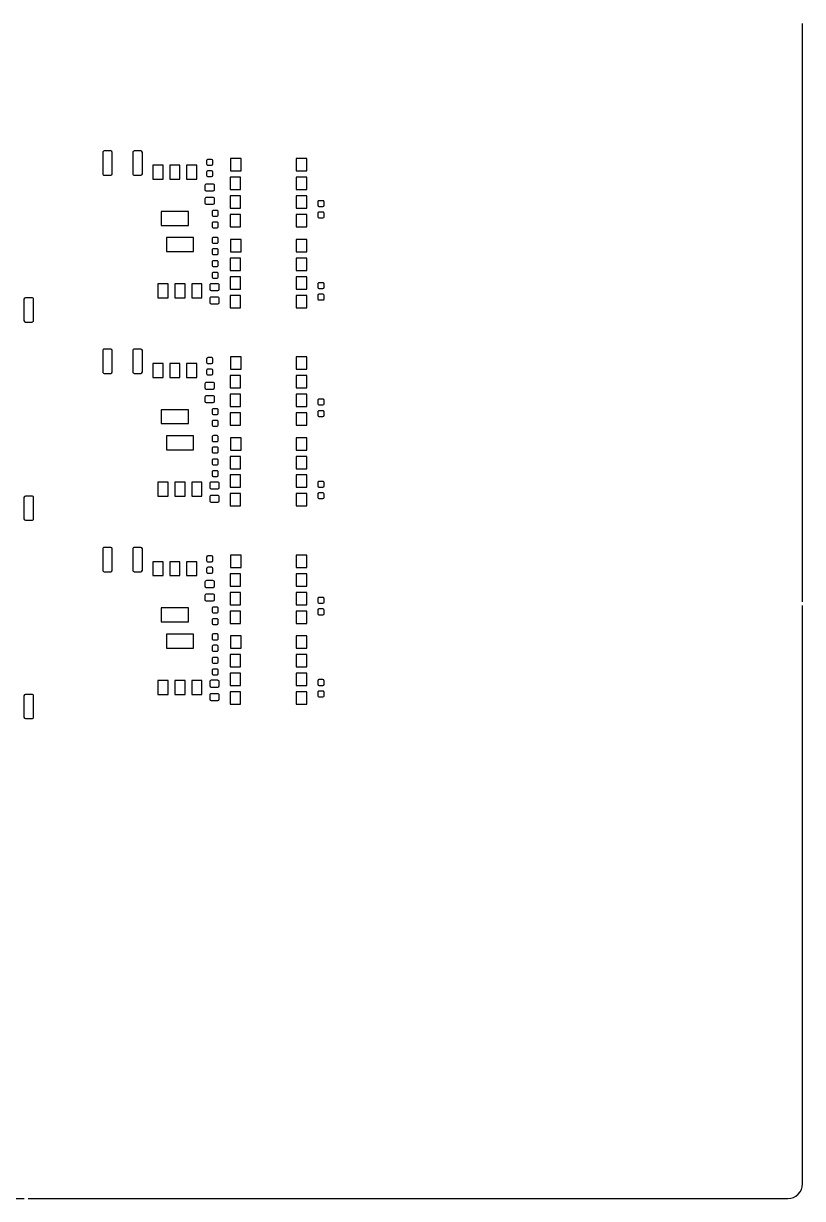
# Model space of a CAD drawing. Extents: x -210 to 210, y -160 to 160.
# Drawn here: x 103.9 to 210, y -160 to 0 of the extents above; entities that cross this region are included whole.
import ezdxf

# ---------------------------------------------------------------- set-up
doc = ezdxf.new("R2010")
doc.units = 0
doc.header["$MEASUREMENT"] = 0
doc.layers.get('0').update_dxf_attribs({"linetype": 'CONTINUOUS'})

msp = doc.modelspace()

# ---------------------------------------------------------------- linework, layer by layer
for points in [[(210.001016, -78.750498), (210.001016, 0)], [(133.515, -18.4), (132.09499, -18.4), (132.09499, -18.4), (132.09499, -20.08), (132.09499, -20.08), (133.515, -20.08), (133.515, -20.08), (133.515, -18.4)], [(142.465, -18.4), (141.045, -18.4), (141.045, -18.4), (141.045, -20.08), (141.045, -20.08), (142.465, -20.08), (142.465, -20.08), (142.465, -18.4)], [(122.9, -19.287999), (121.5, -19.287999), (121.5, -19.287999), (121.5, -21.188), (121.5, -21.188), (122.9, -21.188), (122.9, -21.188), (122.9, -19.287999)], [(125.2, -19.287999), (123.8, -19.287999), (123.8, -19.287999), (123.8, -21.188), (123.8, -21.188), (125.2, -21.188), (125.2, -21.188), (125.2, -19.287999)], [(127.5, -19.287999), (126.1, -19.287999), (126.1, -19.287999), (126.1, -21.188), (126.1, -21.188), (127.5, -21.188), (127.5, -21.188), (127.5, -19.287999)], [(133.45499, -20.94), (132.035, -20.94), (132.035, -20.94), (132.035, -22.62), (132.035, -22.62), (133.45499, -22.62), (133.45499, -22.62), (133.45499, -20.94)], [(142.465, -20.94), (141.045, -20.94), (141.045, -20.94), (141.045, -22.62), (141.045, -22.62), (142.465, -22.62), (142.465, -22.62), (142.465, -20.94)], [(133.45499, -23.48), (132.035, -23.48), (132.035, -23.48), (132.035, -25.16), (132.035, -25.16), (133.45499, -25.16), (133.45499, -25.16), (133.45499, -23.48)], [(142.465, -23.48), (141.045, -23.48), (141.045, -23.48), (141.045, -25.16), (141.045, -25.16), (142.465, -25.16), (142.465, -25.16), (142.465, -23.48)], [(126.35, -25.588), (122.65, -25.588), (122.65, -25.588), (122.65, -27.488), (122.65, -27.488), (126.35, -27.488), (126.35, -27.488), (126.35, -25.588)], [(133.45499, -26.02), (132.035, -26.02), (132.035, -26.02), (132.035, -27.7), (132.035, -27.7), (133.45499, -27.7), (133.45499, -27.7), (133.45499, -26.02)], [(142.465, -26.02), (141.045, -26.02), (141.045, -26.02), (141.045, -27.7), (141.045, -27.7), (142.465, -27.7), (142.465, -27.7), (142.465, -26.02)], [(127.05, -29.15), (123.35, -29.15), (123.35, -29.15), (123.35, -31.05), (123.35, -31.05), (127.05, -31.05), (127.05, -31.05), (127.05, -29.15)], [(133.515, -29.4), (132.09499, -29.4), (132.09499, -29.4), (132.09499, -31.08), (132.09499, -31.08), (133.515, -31.08), (133.515, -31.08), (133.515, -29.4)], [(142.465, -29.4), (141.045, -29.4), (141.045, -29.4), (141.045, -31.08), (141.045, -31.08), (142.465, -31.08), (142.465, -31.08), (142.465, -29.4)], [(133.45499, -31.939998), (132.035, -31.939998), (132.035, -31.939998), (132.035, -33.62), (132.035, -33.62), (133.45499, -33.62), (133.45499, -33.62), (133.45499, -31.939998)], [(142.465, -31.939998), (141.045, -31.939998), (141.045, -31.939998), (141.045, -33.62), (141.045, -33.62), (142.465, -33.62), (142.465, -33.62), (142.465, -31.939998)], [(133.45499, -34.479998), (132.035, -34.479998), (132.035, -34.479998), (132.035, -36.16), (132.035, -36.16), (133.45499, -36.16), (133.45499, -36.16), (133.45499, -34.479998)], [(142.465, -34.479998), (141.045, -34.479998), (141.045, -34.479998), (141.045, -36.16), (141.045, -36.16), (142.465, -36.16), (142.465, -36.16), (142.465, -34.479998)], [(123.6, -35.45), (122.2, -35.45), (122.2, -35.45), (122.2, -37.35), (122.2, -37.35), (123.6, -37.35), (123.6, -37.35), (123.6, -35.45)], [(125.9, -35.45), (124.5, -35.45), (124.5, -35.45), (124.5, -37.35), (124.5, -37.35), (125.9, -37.35), (125.9, -37.35), (125.9, -35.45)], [(128.19999, -35.45), (126.8, -35.45), (126.8, -35.45), (126.8, -37.35), (126.8, -37.35), (128.19999, -37.35), (128.19999, -37.35), (128.19999, -35.45)], [(133.45499, -37.020002), (132.035, -37.020002), (132.035, -37.020002), (132.035, -38.7), (132.035, -38.7), (133.45499, -38.7), (133.45499, -38.7), (133.45499, -37.020002)], [(142.465, -37.020002), (141.045, -37.020002), (141.045, -37.020002), (141.045, -38.7), (141.045, -38.7), (142.465, -38.7), (142.465, -38.7), (142.465, -37.020002)], [(122.9, -46.287002), (121.5, -46.287002), (121.5, -46.287002), (121.5, -48.186997), (121.5, -48.186997), (122.9, -48.186997), (122.9, -48.186997), (122.9, -46.287002)], [(125.2, -46.287002), (123.8, -46.287002), (123.8, -46.287002), (123.8, -48.186997), (123.8, -48.186997), (125.2, -48.186997), (125.2, -48.186997), (125.2, -46.287002)], [(127.5, -46.287002), (126.1, -46.287002), (126.1, -46.287002), (126.1, -48.186997), (126.1, -48.186997), (127.5, -48.186997), (127.5, -48.186997), (127.5, -46.287002)], [(133.515, -45.4), (132.09499, -45.4), (132.09499, -45.4), (132.09499, -47.08), (132.09499, -47.08), (133.515, -47.08), (133.515, -47.08), (133.515, -45.4)], [(142.465, -45.4), (141.045, -45.4), (141.045, -45.4), (141.045, -47.08), (141.045, -47.08), (142.465, -47.08), (142.465, -47.08), (142.465, -45.4)], [(133.45499, -47.94), (132.035, -47.94), (132.035, -47.94), (132.035, -49.62), (132.035, -49.62), (133.45499, -49.62), (133.45499, -49.62), (133.45499, -47.94)], [(142.465, -47.94), (141.045, -47.94), (141.045, -47.94), (141.045, -49.62), (141.045, -49.62), (142.465, -49.62), (142.465, -49.62), (142.465, -47.94)], [(133.45499, -50.48), (132.035, -50.48), (132.035, -50.48), (132.035, -52.16), (132.035, -52.16), (133.45499, -52.16), (133.45499, -52.16), (133.45499, -50.48)], [(142.465, -50.48), (141.045, -50.48), (141.045, -50.48), (141.045, -52.16), (141.045, -52.16), (142.465, -52.16), (142.465, -52.16), (142.465, -50.48)], [(126.35, -52.586997), (122.65, -52.586997), (122.65, -52.586997), (122.65, -54.487002), (122.65, -54.487002), (126.35, -54.487002), (126.35, -54.487002), (126.35, -52.586997)], [(133.45499, -53.02), (132.035, -53.02), (132.035, -53.02), (132.035, -54.7), (132.035, -54.7), (133.45499, -54.7), (133.45499, -54.7), (133.45499, -53.02)], [(142.465, -53.02), (141.045, -53.02), (141.045, -53.02), (141.045, -54.7), (141.045, -54.7), (142.465, -54.7), (142.465, -54.7), (142.465, -53.02)], [(127.05, -56.15), (123.35, -56.15), (123.35, -56.15), (123.35, -58.05), (123.35, -58.05), (127.05, -58.05), (127.05, -58.05), (127.05, -56.15)], [(133.515, -56.4), (132.09499, -56.4), (132.09499, -56.4), (132.09499, -58.08), (132.09499, -58.08), (133.515, -58.08), (133.515, -58.08), (133.515, -56.4)], [(142.465, -56.4), (141.045, -56.4), (141.045, -56.4), (141.045, -58.08), (141.045, -58.08), (142.465, -58.08), (142.465, -58.08), (142.465, -56.4)], [(133.45499, -58.94), (132.035, -58.94), (132.035, -58.94), (132.035, -60.62), (132.035, -60.62), (133.45499, -60.62), (133.45499, -60.62), (133.45499, -58.94)], [(142.465, -58.94), (141.045, -58.94), (141.045, -58.94), (141.045, -60.62), (141.045, -60.62), (142.465, -60.62), (142.465, -60.62), (142.465, -58.94)], [(133.45499, -61.48), (132.035, -61.48), (132.035, -61.48), (132.035, -63.16), (132.035, -63.16), (133.45499, -63.16), (133.45499, -63.16), (133.45499, -61.48)], [(142.465, -61.48), (141.045, -61.48), (141.045, -61.48), (141.045, -63.16), (141.045, -63.16), (142.465, -63.16), (142.465, -63.16), (142.465, -61.48)], [(123.6, -62.45), (122.2, -62.45), (122.2, -62.45), (122.2, -64.35), (122.2, -64.35), (123.6, -64.35), (123.6, -64.35), (123.6, -62.45)], [(125.9, -62.45), (124.5, -62.45), (124.5, -62.45), (124.5, -64.35), (124.5, -64.35), (125.9, -64.35), (125.9, -64.35), (125.9, -62.45)], [(128.19999, -62.45), (126.8, -62.45), (126.8, -62.45), (126.8, -64.35), (126.8, -64.35), (128.19999, -64.35), (128.19999, -64.35), (128.19999, -62.45)], [(133.45499, -64.02), (132.035, -64.02), (132.035, -64.02), (132.035, -65.7), (132.035, -65.7), (133.45499, -65.7), (133.45499, -65.7), (133.45499, -64.02)], [(142.465, -64.02), (141.045, -64.02), (141.045, -64.02), (141.045, -65.7), (141.045, -65.7), (142.465, -65.7), (142.465, -65.7), (142.465, -64.02)], [(122.9, -73.288003), (121.5, -73.288003), (121.5, -73.288003), (121.5, -75.188003), (121.5, -75.188003), (122.9, -75.188003), (122.9, -75.188003), (122.9, -73.288003)], [(125.2, -73.288003), (123.8, -73.288003), (123.8, -73.288003), (123.8, -75.188003), (123.8, -75.188003), (125.2, -75.188003), (125.2, -75.188003), (125.2, -73.288003)], [(127.5, -73.288003), (126.1, -73.288003), (126.1, -73.288003), (126.1, -75.188003), (126.1, -75.188003), (127.5, -75.188003), (127.5, -75.188003), (127.5, -73.288003)], [(133.515, -72.399995), (132.09499, -72.399995), (132.09499, -72.399995), (132.09499, -74.08), (132.09499, -74.08), (133.515, -74.08), (133.515, -74.08), (133.515, -72.399995)], [(142.465, -72.399995), (141.045, -72.399995), (141.045, -72.399995), (141.045, -74.08), (141.045, -74.08), (142.465, -74.08), (142.465, -74.08), (142.465, -72.399995)], [(133.45499, -74.940005), (132.035, -74.940005), (132.035, -74.940005), (132.035, -76.62), (132.035, -76.62), (133.45499, -76.62), (133.45499, -76.62), (133.45499, -74.940005)], [(142.465, -74.940005), (141.045, -74.940005), (141.045, -74.940005), (141.045, -76.62), (141.045, -76.62), (142.465, -76.62), (142.465, -76.62), (142.465, -74.940005)], [(133.45499, -77.480005), (132.035, -77.480005), (132.035, -77.480005), (132.035, -79.159995), (132.035, -79.159995), (133.45499, -79.159995), (133.45499, -79.159995), (133.45499, -77.480005)], [(142.465, -77.480005), (141.045, -77.480005), (141.045, -77.480005), (141.045, -79.159995), (141.045, -79.159995), (142.465, -79.159995), (142.465, -79.159995), (142.465, -77.480005)], [(126.35, -79.588003), (122.65, -79.588003), (122.65, -79.588003), (122.65, -81.487998), (122.65, -81.487998), (126.35, -81.487998), (126.35, -81.487998), (126.35, -79.588003)], [(133.45499, -80.020005), (132.035, -80.020005), (132.035, -80.020005), (132.035, -81.699995), (132.035, -81.699995), (133.45499, -81.699995), (133.45499, -81.699995), (133.45499, -80.020005)], [(142.465, -80.020005), (141.045, -80.020005), (141.045, -80.020005), (141.045, -81.699995), (141.045, -81.699995), (142.465, -81.699995), (142.465, -81.699995), (142.465, -80.020005)], [(127.05, -83.15), (123.35, -83.15), (123.35, -83.15), (123.35, -85.05), (123.35, -85.05), (127.05, -85.05), (127.05, -85.05), (127.05, -83.15)], [(133.515, -83.4), (132.09499, -83.4), (132.09499, -83.4), (132.09499, -85.08), (132.09499, -85.08), (133.515, -85.08), (133.515, -85.08), (133.515, -83.4)], [(142.465, -83.4), (141.045, -83.4), (141.045, -83.4), (141.045, -85.08), (141.045, -85.08), (142.465, -85.08), (142.465, -85.08), (142.465, -83.4)], [(133.45499, -85.94), (132.035, -85.94), (132.035, -85.94), (132.035, -87.62), (132.035, -87.62), (133.45499, -87.62), (133.45499, -87.62), (133.45499, -85.94)], [(142.465, -85.94), (141.045, -85.94), (141.045, -85.94), (141.045, -87.62), (141.045, -87.62), (142.465, -87.62), (142.465, -87.62), (142.465, -85.94)], [(123.6, -89.45), (122.2, -89.45), (122.2, -89.45), (122.2, -91.35), (122.2, -91.35), (123.6, -91.35), (123.6, -91.35), (123.6, -89.45)], [(125.9, -89.45), (124.5, -89.45), (124.5, -89.45), (124.5, -91.35), (124.5, -91.35), (125.9, -91.35), (125.9, -91.35), (125.9, -89.45)], [(128.19999, -89.45), (126.8, -89.45), (126.8, -89.45), (126.8, -91.35), (126.8, -91.35), (128.19999, -91.35), (128.19999, -91.35), (128.19999, -89.45)], [(133.45499, -88.48), (132.035, -88.48), (132.035, -88.48), (132.035, -90.16), (132.035, -90.16), (133.45499, -90.16), (133.45499, -90.16), (133.45499, -88.48)], [(142.465, -88.48), (141.045, -88.48), (141.045, -88.48), (141.045, -90.16), (141.045, -90.16), (142.465, -90.16), (142.465, -90.16), (142.465, -88.48)], [(133.45499, -91.02), (132.035, -91.02), (132.035, -91.02), (132.035, -92.7), (132.035, -92.7), (133.45499, -92.7), (133.45499, -92.7), (133.45499, -91.02)], [(142.465, -91.02), (141.045, -91.02), (141.045, -91.02), (141.045, -92.7), (141.045, -92.7), (142.465, -92.7), (142.465, -92.7), (142.465, -91.02)], [(0.4999, -160.000996), (104.0004, -160.000996)]]:
    msp.add_lwpolyline(points)
for points in [[(115.975, -17.549999, 0.413475), (115.775, -17.35), (115.775, -17.35), (114.873994, -17.35), (114.873994, -17.35, 0.414937), (114.674004, -17.549999), (114.674004, -17.549999), (114.674004, -20.45), (114.674004, -20.45, 0.414937), (114.873994, -20.65), (114.873994, -20.65), (115.775, -20.65), (115.775, -20.65, 0.413476), (115.975, -20.45), (115.975, -20.45), (115.975, -17.549999)], [(120.075, -17.549999, 0.413489), (119.875, -17.35), (119.875, -17.35), (118.974004, -17.35), (118.974004, -17.35, 0.414951), (118.773994, -17.549999), (118.773994, -17.549999), (118.773994, -20.45), (118.773994, -20.45, 0.414951), (118.974004, -20.65), (118.974004, -20.65), (119.875, -20.65), (119.875, -20.65, 0.413491), (120.075, -20.45), (120.075, -20.45), (120.075, -17.549999)], [(129.675, -18.675, 0.414062), (129.5, -18.5), (129.5, -18.5), (128.99999, -18.5), (128.99999, -18.5, 0.414365), (128.82499, -18.675), (128.82499, -18.675), (128.82499, -19.125), (128.82499, -19.125, 0.414363), (128.99999, -19.300001), (128.99999, -19.300001), (129.5, -19.300001), (129.5, -19.300001, 0.414064), (129.675, -19.125), (129.675, -19.125), (129.675, -18.675)], [(129.675, -20.225, 0.414064), (129.5, -20.05), (129.5, -20.05), (128.99999, -20.05), (128.99999, -20.05, 0.414363), (128.82499, -20.225), (128.82499, -20.225), (128.82499, -20.675), (128.82499, -20.675, 0.414365), (128.99999, -20.85), (128.99999, -20.85), (129.5, -20.85), (129.5, -20.85, 0.414062), (129.675, -20.675), (129.675, -20.675), (129.675, -20.225)], [(129.89999, -22.062, 0.414776), (129.70001, -21.862), (129.70001, -21.862), (128.8, -21.862), (128.8, -21.862, 0.414937), (128.6, -22.062), (128.6, -22.062), (128.6, -22.587), (128.6, -22.587, 0.393119), (128.785996, -22.786001), (128.785996, -22.786001), (128.8, -22.787), (128.8, -22.787), (129.70001, -22.787), (129.70001, -22.787), (129.713994, -22.786001), (129.713994, -22.786001, 0.392969), (129.89999, -22.587), (129.89999, -22.587), (129.89999, -22.062)], [(129.89999, -23.888, 0.414779), (129.70001, -23.688), (129.70001, -23.688), (128.8, -23.688), (128.8, -23.688, 0.41494), (128.6, -23.888), (128.6, -23.888), (128.6, -24.413), (128.6, -24.413, 0.393118), (128.785996, -24.612), (128.785996, -24.612), (128.8, -24.613), (128.8, -24.613), (129.70001, -24.613), (129.70001, -24.613), (129.713994, -24.612), (129.713994, -24.612, 0.392965), (129.89999, -24.413), (129.89999, -24.413), (129.89999, -23.888)], [(130.42501, -25.625, 0.415198), (130.275, -25.475), (130.275, -25.475), (129.72499, -25.475), (129.72499, -25.475, 0.415159), (129.575, -25.625), (129.575, -25.625), (129.575, -26.1), (129.575, -26.1, 0.413229), (129.72499, -26.25), (129.72499, -26.25), (130.275, -26.25), (130.275, -26.25, 0.413229), (130.42501, -26.1), (130.42501, -26.1), (130.42501, -25.625)], [(144.825, -24.275, 0.415202), (144.675, -24.125), (144.675, -24.125), (144.125, -24.125), (144.125, -24.125, 0.415202), (143.975, -24.275), (143.975, -24.275), (143.975, -24.75), (143.975, -24.75, 0.413234), (144.125, -24.9), (144.125, -24.9), (144.675, -24.9), (144.675, -24.9, 0.413234), (144.825, -24.75), (144.825, -24.75), (144.825, -24.275)], [(130.42501, -27.2, 0.415198), (130.275, -27.05), (130.275, -27.05), (129.72499, -27.05), (129.72499, -27.05, 0.415159), (129.575, -27.2), (129.575, -27.2), (129.575, -27.675), (129.575, -27.675, 0.413229), (129.72499, -27.825), (129.72499, -27.825), (130.275, -27.825), (130.275, -27.825, 0.413229), (130.42501, -27.675), (130.42501, -27.675), (130.42501, -27.2)], [(144.825, -25.85, 0.415198), (144.675, -25.7), (144.675, -25.7), (144.125, -25.7), (144.125, -25.7, 0.415198), (143.975, -25.85), (143.975, -25.85), (143.975, -26.325), (143.975, -26.325, 0.413234), (144.125, -26.475), (144.125, -26.475), (144.675, -26.475), (144.675, -26.475, 0.413234), (144.825, -26.325), (144.825, -26.325), (144.825, -25.85)], [(130.42501, -29.3, 0.414214), (130.25001, -29.125), (130.25001, -29.125), (129.75, -29.125), (129.75, -29.125, 0.414214), (129.575, -29.3), (129.575, -29.3), (129.575, -29.75), (129.575, -29.75, 0.414214), (129.75, -29.925), (129.75, -29.925), (130.25001, -29.925), (130.25001, -29.925, 0.414214), (130.42501, -29.75), (130.42501, -29.75), (130.42501, -29.3)], [(130.42501, -30.85, 0.414214), (130.25001, -30.675), (130.25001, -30.675), (129.75, -30.675), (129.75, -30.675, 0.414214), (129.575, -30.85), (129.575, -30.85), (129.575, -31.3), (129.575, -31.3, 0.414214), (129.75, -31.475), (129.75, -31.475), (130.25001, -31.475), (130.25001, -31.475, 0.414214), (130.42501, -31.3), (130.42501, -31.3), (130.42501, -30.85)], [(130.42501, -32.474998, 0.415198), (130.275, -32.325), (130.275, -32.325), (129.72499, -32.325), (129.72499, -32.325, 0.415159), (129.575, -32.474998), (129.575, -32.474998), (129.575, -32.95), (129.575, -32.95, 0.413229), (129.72499, -33.100002), (129.72499, -33.100002), (130.275, -33.100002), (130.275, -33.100002, 0.413229), (130.42501, -32.95), (130.42501, -32.95), (130.42501, -32.474998)], [(130.42501, -34.05, 0.415202), (130.275, -33.9), (130.275, -33.9), (129.72499, -33.9), (129.72499, -33.9, 0.415164), (129.575, -34.05), (129.575, -34.05), (129.575, -34.525), (129.575, -34.525, 0.413233), (129.72499, -34.674998), (129.72499, -34.674998), (130.275, -34.674998), (130.275, -34.674998, 0.413234), (130.42501, -34.525), (130.42501, -34.525), (130.42501, -34.05)], [(130.55, -35.638, 0.414951), (130.34999, -35.438), (130.34999, -35.438), (129.44999, -35.438), (129.44999, -35.438, 0.414923), (129.25001, -35.638), (129.25001, -35.638), (129.25001, -36.162998), (129.25001, -36.162998, 0.393136), (129.436006, -36.362), (129.436006, -36.362), (129.44999, -36.362998), (129.44999, -36.362998), (130.34999, -36.362998), (130.34999, -36.362998), (130.364004, -36.362), (130.364004, -36.362, 0.393122), (130.55, -36.162998), (130.55, -36.162998), (130.55, -35.638)], [(144.825, -35.45, 0.415198), (144.675, -35.300002), (144.675, -35.300002), (144.125, -35.300002), (144.125, -35.300002, 0.415198), (143.975, -35.45), (143.975, -35.45), (143.975, -35.925), (143.975, -35.925, 0.413234), (144.125, -36.075), (144.125, -36.075), (144.675, -36.075), (144.675, -36.075, 0.413234), (144.825, -35.925), (144.825, -35.925), (144.825, -35.45)], [(105.25, -37.549998, 0.414951), (105.05, -37.35), (105.05, -37.35), (104.148994, -37.35), (104.148994, -37.35, 0.413464), (103.949004, -37.549998), (103.949004, -37.549998), (103.949004, -40.45), (103.949004, -40.45, 0.413475), (104.148994, -40.65), (104.148994, -40.65), (105.05, -40.65), (105.05, -40.65, 0.414951), (105.25, -40.45), (105.25, -40.45), (105.25, -37.549998)], [(130.55, -37.462, 0.414951), (130.34999, -37.262), (130.34999, -37.262), (129.44999, -37.262), (129.44999, -37.262, 0.414923), (129.25001, -37.462), (129.25001, -37.462), (129.25001, -37.987002), (129.25001, -37.987002, 0.393129), (129.436006, -38.185999), (129.436006, -38.185999), (129.44999, -38.187002), (129.44999, -38.187002), (130.34999, -38.187002), (130.34999, -38.187002), (130.364004, -38.185999), (130.364004, -38.185999, 0.393115), (130.55, -37.987002), (130.55, -37.987002), (130.55, -37.462)], [(144.825, -37.025, 0.415198), (144.675, -36.874998), (144.675, -36.874998), (144.125, -36.874998), (144.125, -36.874998, 0.415198), (143.975, -37.025), (143.975, -37.025), (143.975, -37.500002), (143.975, -37.500002, 0.413224), (144.125, -37.65), (144.125, -37.65), (144.675, -37.65), (144.675, -37.65, 0.413224), (144.825, -37.500002), (144.825, -37.500002), (144.825, -37.025)], [(115.975, -44.55, 0.413478), (115.775, -44.35), (115.775, -44.35), (114.873994, -44.35), (114.873994, -44.35, 0.414944), (114.674004, -44.55), (114.674004, -44.55), (114.674004, -47.45), (114.674004, -47.45, 0.414937), (114.873994, -47.65), (114.873994, -47.65), (115.775, -47.65), (115.775, -47.65, 0.413478), (115.975, -47.45), (115.975, -47.45), (115.975, -44.55)], [(120.075, -44.55, 0.413492), (119.875, -44.35), (119.875, -44.35), (118.974004, -44.35), (118.974004, -44.35, 0.414958), (118.773994, -44.55), (118.773994, -44.55), (118.773994, -47.45), (118.773994, -47.45, 0.414951), (118.974004, -47.65), (118.974004, -47.65), (119.875, -47.65), (119.875, -47.65, 0.413492), (120.075, -47.45), (120.075, -47.45), (120.075, -44.55)], [(129.675, -45.675, 0.414067), (129.5, -45.5), (129.5, -45.5), (128.99999, -45.5), (128.99999, -45.5, 0.414361), (128.82499, -45.675), (128.82499, -45.675), (128.82499, -46.125), (128.82499, -46.125, 0.414361), (128.99999, -46.3), (128.99999, -46.3), (129.5, -46.3), (129.5, -46.3, 0.414067), (129.675, -46.125), (129.675, -46.125), (129.675, -45.675)], [(129.675, -47.225, 0.414067), (129.5, -47.05), (129.5, -47.05), (128.99999, -47.05), (128.99999, -47.05, 0.414361), (128.82499, -47.225), (128.82499, -47.225), (128.82499, -47.675), (128.82499, -47.675, 0.414361), (128.99999, -47.85), (128.99999, -47.85), (129.5, -47.85), (129.5, -47.85, 0.414067), (129.675, -47.675), (129.675, -47.675), (129.675, -47.225)], [(129.89999, -49.063003, 0.414786), (129.70001, -48.863003), (129.70001, -48.863003), (128.8, -48.863003), (128.8, -48.863003, 0.414944), (128.6, -49.063003), (128.6, -49.063003), (128.6, -49.587998), (128.6, -49.587998, 0.393122), (128.785996, -49.787002), (128.785996, -49.787002), (128.8, -49.787998), (128.8, -49.787998), (129.70001, -49.787998), (129.70001, -49.787998), (129.713994, -49.787002), (129.713994, -49.787002, 0.392966), (129.89999, -49.587998), (129.89999, -49.587998), (129.89999, -49.063003)], [(129.89999, -50.887002, 0.414786), (129.70001, -50.687002), (129.70001, -50.687002), (128.8, -50.687002), (128.8, -50.687002, 0.414944), (128.6, -50.887002), (128.6, -50.887002), (128.6, -51.412002), (128.6, -51.412002, 0.393115), (128.785996, -51.611001), (128.785996, -51.611001), (128.8, -51.612002), (128.8, -51.612002), (129.70001, -51.612002), (129.70001, -51.612002), (129.713994, -51.611001), (129.713994, -51.611001, 0.392965), (129.89999, -51.412002), (129.89999, -51.412002), (129.89999, -50.887002)], [(144.825, -51.3, 0.415198), (144.675, -51.15), (144.675, -51.15), (144.125, -51.15), (144.125, -51.15, 0.415198), (143.975, -51.3), (143.975, -51.3), (143.975, -51.775), (143.975, -51.775, 0.413234), (144.125, -51.925), (144.125, -51.925), (144.675, -51.925), (144.675, -51.925, 0.413234), (144.825, -51.775), (144.825, -51.775), (144.825, -51.3)], [(130.42501, -52.625, 0.415198), (130.275, -52.475), (130.275, -52.475), (129.72499, -52.475), (129.72499, -52.475, 0.415159), (129.575, -52.625), (129.575, -52.625), (129.575, -53.1), (129.575, -53.1, 0.413233), (129.72499, -53.25), (129.72499, -53.25), (130.275, -53.25), (130.275, -53.25, 0.413234), (130.42501, -53.1), (130.42501, -53.1), (130.42501, -52.625)], [(144.825, -52.875, 0.415198), (144.675, -52.725), (144.675, -52.725), (144.125, -52.725), (144.125, -52.725, 0.415198), (143.975, -52.875), (143.975, -52.875), (143.975, -53.35), (143.975, -53.35, 0.413224), (144.125, -53.5), (144.125, -53.5), (144.675, -53.5), (144.675, -53.5, 0.413224), (144.825, -53.35), (144.825, -53.35), (144.825, -52.875)], [(130.42501, -54.2, 0.415198), (130.275, -54.05), (130.275, -54.05), (129.72499, -54.05), (129.72499, -54.05, 0.415159), (129.575, -54.2), (129.575, -54.2), (129.575, -54.675), (129.575, -54.675, 0.413224), (129.72499, -54.825), (129.72499, -54.825), (130.275, -54.825), (130.275, -54.825, 0.413224), (130.42501, -54.675), (130.42501, -54.675), (130.42501, -54.2)], [(130.42501, -56.3, 0.414214), (130.25001, -56.125), (130.25001, -56.125), (129.75, -56.125), (129.75, -56.125, 0.414214), (129.575, -56.3), (129.575, -56.3), (129.575, -56.75), (129.575, -56.75, 0.414214), (129.75, -56.925), (129.75, -56.925), (130.25001, -56.925), (130.25001, -56.925, 0.414214), (130.42501, -56.75), (130.42501, -56.75), (130.42501, -56.3)], [(130.42501, -57.85, 0.414214), (130.25001, -57.675), (130.25001, -57.675), (129.75, -57.675), (129.75, -57.675, 0.414214), (129.575, -57.85), (129.575, -57.85), (129.575, -58.3), (129.575, -58.3, 0.414214), (129.75, -58.475), (129.75, -58.475), (130.25001, -58.475), (130.25001, -58.475, 0.414214), (130.42501, -58.3), (130.42501, -58.3), (130.42501, -57.85)], [(130.42501, -59.475, 0.415198), (130.275, -59.325), (130.275, -59.325), (129.72499, -59.325), (129.72499, -59.325, 0.415159), (129.575, -59.475), (129.575, -59.475), (129.575, -59.95), (129.575, -59.95, 0.413224), (129.72499, -60.1), (129.72499, -60.1), (130.275, -60.1), (130.275, -60.1, 0.413224), (130.42501, -59.95), (130.42501, -59.95), (130.42501, -59.475)], [(130.42501, -61.05, 0.415198), (130.275, -60.9), (130.275, -60.9), (129.72499, -60.9), (129.72499, -60.9, 0.415159), (129.575, -61.05), (129.575, -61.05), (129.575, -61.525), (129.575, -61.525, 0.413233), (129.72499, -61.675), (129.72499, -61.675), (130.275, -61.675), (130.275, -61.675, 0.413234), (130.42501, -61.525), (130.42501, -61.525), (130.42501, -61.05)], [(144.825, -62.5, 0.415198), (144.675, -62.35), (144.675, -62.35), (144.125, -62.35), (144.125, -62.35, 0.415198), (143.975, -62.5), (143.975, -62.5), (143.975, -62.974995), (143.975, -62.974995, 0.413243), (144.125, -63.125), (144.125, -63.125), (144.675, -63.125), (144.675, -63.125, 0.413243), (144.825, -62.974995), (144.825, -62.974995), (144.825, -62.5)], [(130.55, -62.637998, 0.414944), (130.34999, -62.437998), (130.34999, -62.437998), (129.44999, -62.437998), (129.44999, -62.437998, 0.414915), (129.25001, -62.637998), (129.25001, -62.637998), (129.25001, -63.162998), (129.25001, -63.162998, 0.393143), (129.436006, -63.362002), (129.436006, -63.362002), (129.44999, -63.363003), (129.44999, -63.363003), (130.34999, -63.363003), (130.34999, -63.363003), (130.364004, -63.362002), (130.364004, -63.362002, 0.393129), (130.55, -63.162998), (130.55, -63.162998), (130.55, -62.637998)], [(144.825, -64.075, 0.415207), (144.675, -63.925), (144.675, -63.925), (144.125, -63.925), (144.125, -63.925, 0.415207), (143.975, -64.075), (143.975, -64.075), (143.975, -64.549995), (143.975, -64.549995, 0.413243), (144.125, -64.7), (144.125, -64.7), (144.675, -64.7), (144.675, -64.7, 0.413243), (144.825, -64.549995), (144.825, -64.549995), (144.825, -64.075)], [(105.25, -64.549995, 0.414944), (105.05, -64.35), (105.05, -64.35), (104.148994, -64.35), (104.148994, -64.35, 0.413471), (103.949004, -64.549995), (103.949004, -64.549995), (103.949004, -67.45), (103.949004, -67.45, 0.413471), (104.148994, -67.65), (104.148994, -67.65), (105.05, -67.65), (105.05, -67.65, 0.414951), (105.25, -67.45), (105.25, -67.45), (105.25, -64.549995)], [(130.55, -64.462998, 0.414951), (130.34999, -64.263003), (130.34999, -64.263003), (129.44999, -64.263003), (129.44999, -64.263003, 0.414923), (129.25001, -64.462998), (129.25001, -64.462998), (129.25001, -64.988003), (129.25001, -64.988003, 0.393129), (129.436006, -65.187002), (129.436006, -65.187002), (129.44999, -65.187998), (129.44999, -65.187998), (130.34999, -65.187998), (130.34999, -65.187998), (130.364004, -65.187002), (130.364004, -65.187002, 0.393115), (130.55, -64.988003), (130.55, -64.988003), (130.55, -64.462998)], [(115.975, -71.549995, 0.413471), (115.775, -71.35), (115.775, -71.35), (114.873994, -71.35), (114.873994, -71.35, 0.41493), (114.674004, -71.549995), (114.674004, -71.549995), (114.674004, -74.45), (114.674004, -74.45, 0.414937), (114.873994, -74.649995), (114.873994, -74.649995), (115.775, -74.649995), (115.775, -74.649995, 0.413471), (115.975, -74.45), (115.975, -74.45), (115.975, -71.549995)], [(120.075, -71.549995, 0.413485), (119.875, -71.35), (119.875, -71.35), (118.974004, -71.35), (118.974004, -71.35, 0.414944), (118.773994, -71.549995), (118.773994, -71.549995), (118.773994, -74.45), (118.773994, -74.45, 0.414951), (118.974004, -74.649995), (118.974004, -74.649995), (119.875, -74.649995), (119.875, -74.649995, 0.413485), (120.075, -74.45), (120.075, -74.45), (120.075, -71.549995)], [(129.675, -72.674995, 0.414058), (129.5, -72.5), (129.5, -72.5), (128.99999, -72.5), (128.99999, -72.5, 0.414353), (128.82499, -72.674995), (128.82499, -72.674995), (128.82499, -73.124995), (128.82499, -73.124995, 0.414369), (128.99999, -73.299995), (128.99999, -73.299995), (129.5, -73.299995), (129.5, -73.299995, 0.414075), (129.675, -73.124995), (129.675, -73.124995), (129.675, -72.674995)], [(129.675, -74.225, 0.414058), (129.5, -74.05), (129.5, -74.05), (128.99999, -74.05), (128.99999, -74.05, 0.414377), (128.82499, -74.225), (128.82499, -74.225), (128.82499, -74.675), (128.82499, -74.675, 0.414369), (128.99999, -74.85), (128.99999, -74.85), (129.5, -74.85), (129.5, -74.85, 0.414075), (129.675, -74.675), (129.675, -74.675), (129.675, -74.225)], [(129.89999, -76.062998, 0.414779), (129.70001, -75.862998), (129.70001, -75.862998), (128.8, -75.862998), (128.8, -75.862998, 0.414915), (128.6, -76.062998), (128.6, -76.062998), (128.6, -76.587998), (128.6, -76.587998, 0.393129), (128.785996, -76.787002), (128.785996, -76.787002), (128.8, -76.788003), (128.8, -76.788003), (129.70001, -76.788003), (129.70001, -76.788003), (129.713994, -76.787002), (129.713994, -76.787002, 0.392972), (129.89999, -76.587998), (129.89999, -76.587998), (129.89999, -76.062998)], [(129.89999, -77.887998, 0.414772), (129.70001, -77.688003), (129.70001, -77.688003), (128.8, -77.688003), (128.8, -77.688003, 0.414937), (128.6, -77.887998), (128.6, -77.887998), (128.6, -78.413003), (128.6, -78.413003, 0.393115), (128.785996, -78.612002), (128.785996, -78.612002), (128.8, -78.612998), (128.8, -78.612998), (129.70001, -78.612998), (129.70001, -78.612998), (129.713994, -78.612002), (129.713994, -78.612002, 0.392959), (129.89999, -78.413003), (129.89999, -78.413003), (129.89999, -77.887998)], [(144.825, -78.3, 0.415198), (144.675, -78.149995), (144.675, -78.149995), (144.125, -78.149995), (144.125, -78.149995, 0.415198), (143.975, -78.3), (143.975, -78.3), (143.975, -78.774995), (143.975, -78.774995, 0.413243), (144.125, -78.925), (144.125, -78.925), (144.675, -78.925), (144.675, -78.925, 0.413243), (144.825, -78.774995), (144.825, -78.774995), (144.825, -78.3)], [(104.500498, -160.000996), (208.000996, -160.000996), (208.000996, -160.000996, 0.414214), (210.001016, -158.001006), (210.001016, -158.001006), (210.001016, -79.250498)], [(130.42501, -79.625005, 0.415207), (130.275, -79.475), (130.275, -79.475), (129.72499, -79.475), (129.72499, -79.475, 0.415169), (129.575, -79.625005), (129.575, -79.625005), (129.575, -80.1), (129.575, -80.1, 0.413224), (129.72499, -80.250005), (129.72499, -80.250005), (130.275, -80.250005), (130.275, -80.250005, 0.413224), (130.42501, -80.1), (130.42501, -80.1), (130.42501, -79.625005)], [(144.825, -79.875, 0.415207), (144.675, -79.724995), (144.675, -79.724995), (144.125, -79.724995), (144.125, -79.724995, 0.415207), (143.975, -79.875), (143.975, -79.875), (143.975, -80.349995), (143.975, -80.349995, 0.413243), (144.125, -80.5), (144.125, -80.5), (144.675, -80.5), (144.675, -80.5, 0.413243), (144.825, -80.349995), (144.825, -80.349995), (144.825, -79.875)], [(130.42501, -81.199995, 0.415188), (130.275, -81.05), (130.275, -81.05), (129.72499, -81.05), (129.72499, -81.05, 0.41515), (129.575, -81.199995), (129.575, -81.199995), (129.575, -81.675), (129.575, -81.675, 0.413224), (129.72499, -81.825005), (129.72499, -81.825005), (130.275, -81.825005), (130.275, -81.825005, 0.413224), (130.42501, -81.675), (130.42501, -81.675), (130.42501, -81.199995)], [(130.42501, -83.3, 0.414214), (130.25001, -83.125), (130.25001, -83.125), (129.75, -83.125), (129.75, -83.125, 0.414214), (129.575, -83.3), (129.575, -83.3), (129.575, -83.75), (129.575, -83.75, 0.414214), (129.75, -83.925), (129.75, -83.925), (130.25001, -83.925), (130.25001, -83.925, 0.414214), (130.42501, -83.75), (130.42501, -83.75), (130.42501, -83.3)], [(130.42501, -84.85, 0.414214), (130.25001, -84.675), (130.25001, -84.675), (129.75, -84.675), (129.75, -84.675, 0.414214), (129.575, -84.85), (129.575, -84.85), (129.575, -85.3), (129.575, -85.3, 0.414214), (129.75, -85.475), (129.75, -85.475), (130.25001, -85.475), (130.25001, -85.475, 0.414214), (130.42501, -85.3), (130.42501, -85.3), (130.42501, -84.85)], [(130.42501, -86.475, 0.415188), (130.275, -86.325), (130.275, -86.325), (129.72499, -86.325), (129.72499, -86.325, 0.41515), (129.575, -86.475), (129.575, -86.475), (129.575, -86.95), (129.575, -86.95, 0.413224), (129.72499, -87.1), (129.72499, -87.1), (130.275, -87.1), (130.275, -87.1, 0.413224), (130.42501, -86.95), (130.42501, -86.95), (130.42501, -86.475)], [(130.42501, -88.05, 0.415207), (130.275, -87.9), (130.275, -87.9), (129.72499, -87.9), (129.72499, -87.9, 0.415169), (129.575, -88.05), (129.575, -88.05), (129.575, -88.525), (129.575, -88.525, 0.413243), (129.72499, -88.675), (129.72499, -88.675), (130.275, -88.675), (130.275, -88.675, 0.413243), (130.42501, -88.525), (130.42501, -88.525), (130.42501, -88.05)], [(130.55, -89.637998, 0.414958), (130.34999, -89.437998), (130.34999, -89.437998), (129.44999, -89.437998), (129.44999, -89.437998, 0.41493), (129.25001, -89.637998), (129.25001, -89.637998), (129.25001, -90.162998), (129.25001, -90.162998, 0.39313), (129.436006, -90.362002), (129.436006, -90.362002), (129.44999, -90.363008), (129.44999, -90.363008), (130.34999, -90.363008), (130.34999, -90.363008), (130.364004, -90.362002), (130.364004, -90.362002, 0.393116), (130.55, -90.162998), (130.55, -90.162998), (130.55, -89.637998)], [(144.825, -89.5, 0.415207), (144.675, -89.35), (144.675, -89.35), (144.125, -89.35), (144.125, -89.35, 0.415207), (143.975, -89.5), (143.975, -89.5), (143.975, -89.975), (143.975, -89.975, 0.413224), (144.125, -90.125), (144.125, -90.125), (144.675, -90.125), (144.675, -90.125, 0.413224), (144.825, -89.975), (144.825, -89.975), (144.825, -89.5)], [(144.825, -91.075, 0.415207), (144.675, -90.925), (144.675, -90.925), (144.125, -90.925), (144.125, -90.925, 0.415207), (143.975, -91.075), (143.975, -91.075), (143.975, -91.55), (143.975, -91.55, 0.413224), (144.125, -91.7), (144.125, -91.7), (144.675, -91.7), (144.675, -91.7, 0.413224), (144.825, -91.55), (144.825, -91.55), (144.825, -91.075)], [(105.25, -91.55, 0.414958), (105.05, -91.35), (105.05, -91.35), (104.148994, -91.35), (104.148994, -91.35, 0.413471), (103.949004, -91.55), (103.949004, -91.55), (103.949004, -94.45), (103.949004, -94.45, 0.413485), (104.148994, -94.65), (104.148994, -94.65), (105.05, -94.65), (105.05, -94.65, 0.414958), (105.25, -94.45), (105.25, -94.45), (105.25, -91.55)], [(130.55, -91.462998, 0.41493), (130.34999, -91.262998), (130.34999, -91.262998), (129.44999, -91.262998), (129.44999, -91.262998, 0.414901), (129.25001, -91.462998), (129.25001, -91.462998), (129.25001, -91.987998), (129.25001, -91.987998, 0.393143), (129.436006, -92.187002), (129.436006, -92.187002), (129.44999, -92.187998), (129.44999, -92.187998), (130.34999, -92.187998), (130.34999, -92.187998), (130.364004, -92.187002), (130.364004, -92.187002, 0.393129), (130.55, -91.987998), (130.55, -91.987998), (130.55, -91.462998)]]:
    msp.add_lwpolyline(points, format="xyb")

doc.saveas('drawing.dxf')
